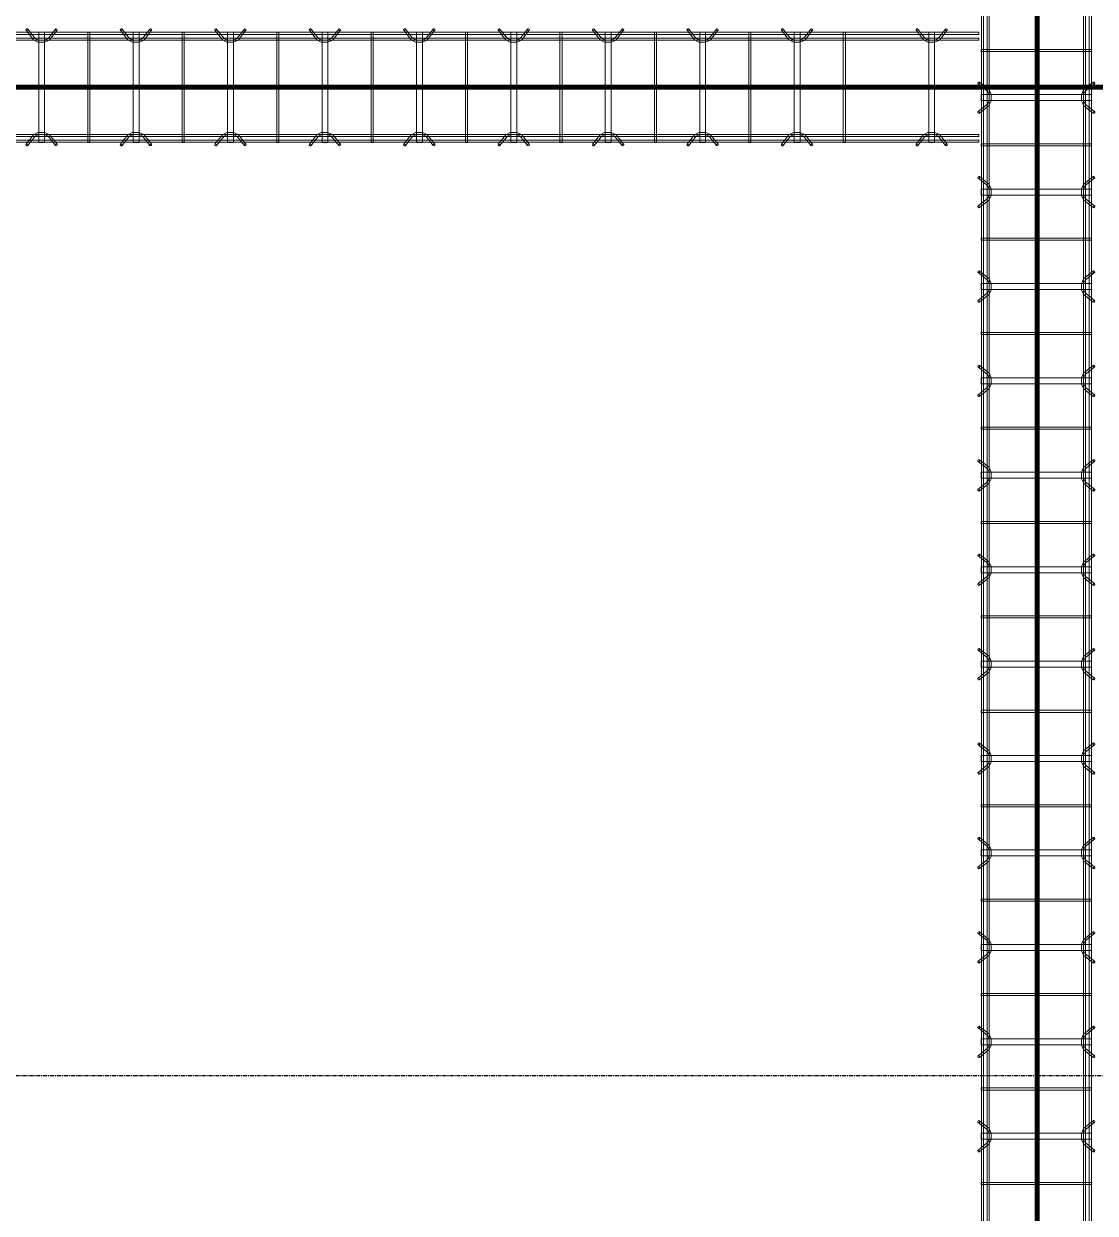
# Model space of a CAD drawing. Header units: inches. Extents: x -19229 to -222, y -6301 to 12387.
# Drawn here: x -2792.6 to -2656.4, y 11265.7 to 11416.9 of the extents above; entities that cross this region are included whole.
import ezdxf

# ---------------------------------------------------------------- set-up
doc = ezdxf.new("R2010")
doc.units = ezdxf.units.IN
doc.header["$MEASUREMENT"] = 0
doc.linetypes.add('Grid Line 1_2_', pattern=[0.875, 0.5, -0.125, 0.125, -0.125])
for name, color, linetype, lineweight in [('A-GENM', 13, 'Continuous', 9), ('S-BEAM', 12, 'Continuous', 9), ('S-GRID', 1, 'Continuous', 9)]:
    doc.layers.add(name, color=color, linetype=linetype, lineweight=lineweight)

# ---------------------------------------------------------------- blocks, each defined once
blk = doc.blocks.new('Dowel bar assembly - Dowel bar assembly-669756-SLAB ON GROUND JOINTS')
at = {"layer": 'S-BEAM'}
for p, q in [((2175, 1.98), (0, 1.98)), ((0, 1.72), (2175, 1.72)), ((1367.87, 1.99), (1367.87, -12.01)), ((1368.13, 1.99), (1367.87, 1.99)), ((1367.87, 1.99), (1368.13, 1.99)), ((1368.13, -12.01), (1368.13, 1.99)), ((1372.02, 2.23), (1372.97, 1.03)), ((1373.18, 1.19), (1372.23, 2.39)), ((1373.62, 1.99), (1373.62, -12.01)), ((1374.38, 1.99), (1373.62, 1.99)), ((1373.62, 1.99), (1374.38, 1.99)), ((1374.38, -12.01), (1374.38, 1.99)), ((1375.76, 2.39), (1374.81, 1.19)), ((1375.01, 1.03), (1375.96, 2.23)), ((1379.87, 1.99), (1379.87, -12.01)), ((1380.13, 1.99), (1379.87, 1.99)), ((1379.87, 1.99), (1380.13, 1.99)), ((1380.13, -12.01), (1380.13, 1.99)), ((1384.02, 2.23), (1384.97, 1.03)), ((1385.18, 1.19), (1384.23, 2.39)), ((1385.62, 1.99), (1385.62, -12.01)), ((1386.38, 1.99), (1385.62, 1.99)), ((1385.62, 1.99), (1386.38, 1.99)), ((1386.38, -12.01), (1386.38, 1.99)), ((1387.76, 2.39), (1386.81, 1.19)), ((1387.01, 1.03), (1387.96, 2.23)), ((1391.87, 1.99), (1391.87, -12.01)), ((1392.13, 1.99), (1391.87, 1.99)), ((1391.87, 1.99), (1392.13, 1.99)), ((1392.13, -12.01), (1392.13, 1.99)), ((1396.02, 2.23), (1396.97, 1.03)), ((1397.18, 1.19), (1396.23, 2.39)), ((1397.62, 1.99), (1397.62, -12.01)), ((1398.38, 1.99), (1397.62, 1.99)), ((1397.62, 1.99), (1398.38, 1.99)), ((1398.38, -12.01), (1398.38, 1.99)), ((1399.76, 2.39), (1398.81, 1.19)), ((1399.01, 1.03), (1399.96, 2.23)), ((1403.87, 1.99), (1403.87, -12.01)), ((1404.13, 1.99), (1403.87, 1.99)), ((1403.87, 1.99), (1404.13, 1.99)), ((1404.13, -12.01), (1404.13, 1.99)), ((1408.02, 2.23), (1408.97, 1.03)), ((1409.18, 1.19), (1408.23, 2.39)), ((1409.62, 1.99), (1409.62, -12.01)), ((1410.38, 1.99), (1409.62, 1.99)), ((1409.62, 1.99), (1410.38, 1.99)), ((1410.38, -12.01), (1410.38, 1.99)), ((1411.76, 2.39), (1410.81, 1.19)), ((1411.01, 1.03), (1411.96, 2.23)), ((1415.87, 1.99), (1415.87, -12.01)), ((1416.13, 1.99), (1415.87, 1.99)), ((1415.87, 1.99), (1416.13, 1.99)), ((1416.13, -12.01), (1416.13, 1.99)), ((1420.02, 2.23), (1420.97, 1.03)), ((1421.18, 1.19), (1420.23, 2.39)), ((1421.62, 1.99), (1421.62, -12.01)), ((1422.38, 1.99), (1421.62, 1.99)), ((1421.62, 1.99), (1422.38, 1.99)), ((1422.38, -12.01), (1422.38, 1.99)), ((1423.76, 2.39), (1422.81, 1.19)), ((1423.01, 1.03), (1423.96, 2.23)), ((1427.87, 1.99), (1427.87, -12.01)), ((1428.13, 1.99), (1427.87, 1.99)), ((1427.87, 1.99), (1428.13, 1.99)), ((1428.13, -12.01), (1428.13, 1.99)), ((1432.02, 2.23), (1432.97, 1.03)), ((1433.18, 1.19), (1432.23, 2.39)), ((1433.62, 1.99), (1433.62, -12.01)), ((1434.38, 1.99), (1433.62, 1.99)), ((1433.62, 1.99), (1434.38, 1.99)), ((1434.38, -12.01), (1434.38, 1.99)), ((1435.76, 2.39), (1434.81, 1.19)), ((1435.01, 1.03), (1435.96, 2.23)), ((1439.87, 1.99), (1439.87, -12.01)), ((1440.13, 1.99), (1439.87, 1.99)), ((1439.87, 1.99), (1440.13, 1.99)), ((1440.13, -12.01), (1440.13, 1.99)), ((1444.02, 2.23), (1444.97, 1.03)), ((1445.18, 1.19), (1444.23, 2.39)), ((1445.62, 1.99), (1445.62, -12.01)), ((1446.38, 1.99), (1445.62, 1.99)), ((1445.62, 1.99), (1446.38, 1.99)), ((1446.38, -12.01), (1446.38, 1.99)), ((1447.76, 2.39), (1446.81, 1.19)), ((1447.01, 1.03), (1447.96, 2.23)), ((1451.87, 1.99), (1451.87, -12.01)), ((1452.13, 1.99), (1451.87, 1.99)), ((1451.87, 1.99), (1452.13, 1.99)), ((1452.13, -12.01), (1452.13, 1.99)), ((1456.02, 2.23), (1456.97, 1.03)), ((1457.18, 1.19), (1456.23, 2.39)), ((1457.62, 1.99), (1457.62, -12.01)), ((1458.38, 1.99), (1457.62, 1.99)), ((1457.62, 1.99), (1458.38, 1.99)), ((1458.38, -12.01), (1458.38, 1.99)), ((1459.76, 2.39), (1458.81, 1.19)), ((1459.01, 1.03), (1459.96, 2.23)), ((1463.87, 1.99), (1463.87, -12.01)), ((1464.13, 1.99), (1463.87, 1.99)), ((1463.87, 1.99), (1464.13, 1.99)), ((1464.13, -12.01), (1464.13, 1.99)), ((1468.02, 2.23), (1468.97, 1.03)), ((1469.18, 1.19), (1468.23, 2.39)), ((1469.62, 1.99), (1469.62, -12.01)), ((1470.38, 1.99), (1469.62, 1.99)), ((1469.62, 1.99), (1470.38, 1.99)), ((1470.38, -12.01), (1470.38, 1.99)), ((1471.76, 2.39), (1470.81, 1.19)), ((1471.01, 1.03), (1471.96, 2.23)), ((1475.87, 1.99), (1475.87, -12.01)), ((1476.13, 1.99), (1475.87, 1.99)), ((1475.87, 1.99), (1476.13, 1.99)), ((1476.13, -12.01), (1476.13, 1.99)), ((1480.02, 2.23), (1480.97, 1.03)), ((1481.18, 1.19), (1480.23, 2.39)), ((1481.62, 1.99), (1481.62, -12.01)), ((1482.38, 1.99), (1481.62, 1.99)), ((1481.62, 1.99), (1482.38, 1.99)), ((1482.38, -12.01), (1482.38, 1.99)), ((1483.76, 2.39), (1482.81, 1.19)), ((1483.01, 1.03), (1483.96, 2.23)), ((1487.87, 1.99), (1487.87, -12.01)), ((1488.13, 1.99), (1487.87, 1.99)), ((1487.87, 1.99), (1488.13, 1.99)), ((1488.13, -12.01), (1488.13, 1.99)), ((1492.02, 2.23), (1492.97, 1.03)), ((1493.18, 1.19), (1492.23, 2.39)), ((1493.62, 1.99), (1493.62, -12.01)), ((1494.38, 1.99), (1493.62, 1.99)), ((1493.62, 1.99), (1494.38, 1.99)), ((1494.38, -12.01), (1494.38, 1.99)), ((1495.76, 2.39), (1494.81, 1.19)), ((1495.01, 1.03), (1495.96, 2.23)), ((1499.87, 1.99), (1499.87, -12.01)), ((1500.13, 1.99), (1499.87, 1.99)), ((1499.87, 1.99), (1500.13, 1.99)), ((1500.13, -12.01), (1500.13, 1.99)), ((1504.02, 2.23), (1504.97, 1.03)), ((1505.18, 1.19), (1504.23, 2.39)), ((1505.62, 1.99), (1505.62, -12.01)), ((1506.38, 1.99), (1505.62, 1.99)), ((1505.62, 1.99), (1506.38, 1.99)), ((1506.38, -12.01), (1506.38, 1.99)), ((1507.76, 2.39), (1506.81, 1.19)), ((1507.01, 1.03), (1507.96, 2.23)), ((1511.87, 1.99), (1511.87, -12.01)), ((1512.13, 1.99), (1511.87, 1.99)), ((1511.87, 1.99), (1512.13, 1.99)), ((1512.13, -12.01), (1512.13, 1.99)), ((2175, 1.25), (0, 1.25)), ((0, 0.99), (2175, 0.99)), ((2175, -11.01), (0, -11.01)), ((0, -11.27), (2175, -11.27)), ((2175, -11.74), (0, -11.74)), ((0, -12), (2175, -12)), ((1368.13, -12.01), (1367.87, -12.01)), ((1367.87, -12.01), (1368.13, -12.01)), ((1372.97, -11.05), (1372.02, -12.25)), ((1372.23, -12.41), (1373.18, -11.21)), ((1374.38, -12.01), (1373.62, -12.01)), ((1373.62, -12.01), (1374.38, -12.01)), ((1374.81, -11.21), (1375.76, -12.41)), ((1375.96, -12.25), (1375.01, -11.05)), ((1380.13, -12.01), (1379.87, -12.01)), ((1379.87, -12.01), (1380.13, -12.01)), ((1384.97, -11.05), (1384.02, -12.25)), ((1384.23, -12.41), (1385.18, -11.21)), ((1386.38, -12.01), (1385.62, -12.01)), ((1385.62, -12.01), (1386.38, -12.01)), ((1386.81, -11.21), (1387.76, -12.41)), ((1387.96, -12.25), (1387.01, -11.05)), ((1392.13, -12.01), (1391.87, -12.01)), ((1391.87, -12.01), (1392.13, -12.01)), ((1396.97, -11.05), (1396.02, -12.25)), ((1396.23, -12.41), (1397.18, -11.21)), ((1398.38, -12.01), (1397.62, -12.01)), ((1397.62, -12.01), (1398.38, -12.01)), ((1398.81, -11.21), (1399.76, -12.41)), ((1399.96, -12.25), (1399.01, -11.05)), ((1404.13, -12.01), (1403.87, -12.01)), ((1403.87, -12.01), (1404.13, -12.01)), ((1408.97, -11.05), (1408.02, -12.25)), ((1408.23, -12.41), (1409.18, -11.21)), ((1410.38, -12.01), (1409.62, -12.01)), ((1409.62, -12.01), (1410.38, -12.01)), ((1410.81, -11.21), (1411.76, -12.41)), ((1411.96, -12.25), (1411.01, -11.05)), ((1416.13, -12.01), (1415.87, -12.01)), ((1415.87, -12.01), (1416.13, -12.01)), ((1420.97, -11.05), (1420.02, -12.25)), ((1420.23, -12.41), (1421.18, -11.21)), ((1422.38, -12.01), (1421.62, -12.01)), ((1421.62, -12.01), (1422.38, -12.01)), ((1422.81, -11.21), (1423.76, -12.41)), ((1423.96, -12.25), (1423.01, -11.05)), ((1428.13, -12.01), (1427.87, -12.01)), ((1427.87, -12.01), (1428.13, -12.01)), ((1432.97, -11.05), (1432.02, -12.25)), ((1432.23, -12.41), (1433.18, -11.21)), ((1434.38, -12.01), (1433.62, -12.01)), ((1433.62, -12.01), (1434.38, -12.01)), ((1434.81, -11.21), (1435.76, -12.41)), ((1435.96, -12.25), (1435.01, -11.05)), ((1440.13, -12.01), (1439.87, -12.01)), ((1439.87, -12.01), (1440.13, -12.01)), ((1444.97, -11.05), (1444.02, -12.25)), ((1444.23, -12.41), (1445.18, -11.21)), ((1446.38, -12.01), (1445.62, -12.01)), ((1445.62, -12.01), (1446.38, -12.01)), ((1446.81, -11.21), (1447.76, -12.41)), ((1447.96, -12.25), (1447.01, -11.05)), ((1452.13, -12.01), (1451.87, -12.01)), ((1451.87, -12.01), (1452.13, -12.01)), ((1456.97, -11.05), (1456.02, -12.25)), ((1456.23, -12.41), (1457.18, -11.21)), ((1458.38, -12.01), (1457.62, -12.01)), ((1457.62, -12.01), (1458.38, -12.01)), ((1458.81, -11.21), (1459.76, -12.41)), ((1459.96, -12.25), (1459.01, -11.05)), ((1464.13, -12.01), (1463.87, -12.01)), ((1463.87, -12.01), (1464.13, -12.01)), ((1468.97, -11.05), (1468.02, -12.25)), ((1468.23, -12.41), (1469.18, -11.21)), ((1470.38, -12.01), (1469.62, -12.01)), ((1469.62, -12.01), (1470.38, -12.01)), ((1470.81, -11.21), (1471.76, -12.41)), ((1471.96, -12.25), (1471.01, -11.05)), ((1476.13, -12.01), (1475.87, -12.01)), ((1475.87, -12.01), (1476.13, -12.01)), ((1480.97, -11.05), (1480.02, -12.25)), ((1480.23, -12.41), (1481.18, -11.21)), ((1482.38, -12.01), (1481.62, -12.01)), ((1481.62, -12.01), (1482.38, -12.01)), ((1482.81, -11.21), (1483.76, -12.41)), ((1483.96, -12.25), (1483.01, -11.05)), ((1488.13, -12.01), (1487.87, -12.01)), ((1487.87, -12.01), (1488.13, -12.01)), ((1492.97, -11.05), (1492.02, -12.25)), ((1492.23, -12.41), (1493.18, -11.21)), ((1494.38, -12.01), (1493.62, -12.01)), ((1493.62, -12.01), (1494.38, -12.01)), ((1494.81, -11.21), (1495.76, -12.41)), ((1495.96, -12.25), (1495.01, -11.05)), ((1500.13, -12.01), (1499.87, -12.01)), ((1499.87, -12.01), (1500.13, -12.01)), ((1504.97, -11.05), (1504.02, -12.25)), ((1504.23, -12.41), (1505.18, -11.21)), ((1506.38, -12.01), (1505.62, -12.01)), ((1505.62, -12.01), (1506.38, -12.01)), ((1506.81, -11.21), (1507.76, -12.41)), ((1507.96, -12.25), (1507.01, -11.05)), ((1512.13, -12.01), (1511.87, -12.01)), ((1511.87, -12.01), (1512.13, -12.01))]:
    blk.add_line(p, q, dxfattribs=at)
at = {"layer": 'S-BEAM', "flags": 128}
for points in [[(1372.97, 1.03), (1373.53, 0.73), (1374.39, 0.72), (1374.97, 0.99), (1375.01, 1.03)], [(1373.18, 1.19), (1373.62, 0.97), (1374.38, 0.98), (1374.81, 1.19)], [(1384.97, 1.03), (1385.53, 0.73), (1386.39, 0.72), (1386.97, 0.99), (1387.01, 1.03)], [(1385.18, 1.19), (1385.62, 0.97), (1386.38, 0.98), (1386.81, 1.19)], [(1396.97, 1.03), (1397.53, 0.73), (1398.39, 0.72), (1398.97, 0.99), (1399.01, 1.03)], [(1397.18, 1.19), (1397.62, 0.97), (1398.38, 0.98), (1398.81, 1.19)], [(1408.97, 1.03), (1409.53, 0.73), (1410.39, 0.72), (1410.97, 0.99), (1411.01, 1.03)], [(1409.18, 1.19), (1409.62, 0.97), (1410.38, 0.98), (1410.81, 1.19)], [(1420.97, 1.03), (1421.53, 0.73), (1422.39, 0.72), (1422.97, 0.99), (1423.01, 1.03)], [(1421.18, 1.19), (1421.62, 0.97), (1422.38, 0.98), (1422.81, 1.19)], [(1432.97, 1.03), (1433.53, 0.73), (1434.39, 0.72), (1434.97, 0.99), (1435.01, 1.03)], [(1433.18, 1.19), (1433.62, 0.97), (1434.38, 0.98), (1434.81, 1.19)], [(1444.97, 1.03), (1445.53, 0.73), (1446.39, 0.72), (1446.97, 0.99), (1447.01, 1.03)], [(1445.18, 1.19), (1445.62, 0.97), (1446.38, 0.98), (1446.81, 1.19)], [(1456.97, 1.03), (1457.53, 0.73), (1458.39, 0.72), (1458.97, 0.99), (1459.01, 1.03)], [(1457.18, 1.19), (1457.62, 0.97), (1458.38, 0.98), (1458.81, 1.19)], [(1468.97, 1.03), (1469.53, 0.73), (1470.39, 0.72), (1470.97, 0.99), (1471.01, 1.03)], [(1469.18, 1.19), (1469.62, 0.97), (1470.38, 0.98), (1470.81, 1.19)], [(1480.97, 1.03), (1481.53, 0.73), (1482.39, 0.72), (1482.97, 0.99), (1483.01, 1.03)], [(1481.18, 1.19), (1481.62, 0.97), (1482.38, 0.98), (1482.81, 1.19)], [(1492.97, 1.03), (1493.53, 0.73), (1494.39, 0.72), (1494.97, 0.99), (1495.01, 1.03)], [(1493.18, 1.19), (1493.62, 0.97), (1494.38, 0.98), (1494.81, 1.19)], [(1504.97, 1.03), (1505.53, 0.73), (1506.39, 0.72), (1506.97, 0.99), (1507.01, 1.03)], [(1505.18, 1.19), (1505.62, 0.97), (1506.38, 0.98), (1506.81, 1.19)], [(1372.97, -11.05), (1373.53, -10.75), (1374.39, -10.74), (1374.97, -11.01), (1375.01, -11.05)], [(1373.18, -11.21), (1373.62, -10.99), (1374.38, -11), (1374.81, -11.21)], [(1384.97, -11.05), (1385.53, -10.75), (1386.39, -10.74), (1386.97, -11.01), (1387.01, -11.05)], [(1385.18, -11.21), (1385.62, -10.99), (1386.38, -11), (1386.81, -11.21)], [(1396.97, -11.05), (1397.53, -10.75), (1398.39, -10.74), (1398.97, -11.01), (1399.01, -11.05)], [(1397.18, -11.21), (1397.62, -10.99), (1398.38, -11), (1398.81, -11.21)], [(1408.97, -11.05), (1409.53, -10.75), (1410.39, -10.74), (1410.97, -11.01), (1411.01, -11.05)], [(1409.18, -11.21), (1409.62, -10.99), (1410.38, -11), (1410.81, -11.21)], [(1420.97, -11.05), (1421.53, -10.75), (1422.39, -10.74), (1422.97, -11.01), (1423.01, -11.05)], [(1421.18, -11.21), (1421.62, -10.99), (1422.38, -11), (1422.81, -11.21)], [(1432.97, -11.05), (1433.53, -10.75), (1434.39, -10.74), (1434.97, -11.01), (1435.01, -11.05)], [(1433.18, -11.21), (1433.62, -10.99), (1434.38, -11), (1434.81, -11.21)], [(1444.97, -11.05), (1445.53, -10.75), (1446.39, -10.74), (1446.97, -11.01), (1447.01, -11.05)], [(1445.18, -11.21), (1445.62, -10.99), (1446.38, -11), (1446.81, -11.21)], [(1456.97, -11.05), (1457.53, -10.75), (1458.39, -10.74), (1458.97, -11.01), (1459.01, -11.05)], [(1457.18, -11.21), (1457.62, -10.99), (1458.38, -11), (1458.81, -11.21)], [(1468.97, -11.05), (1469.53, -10.75), (1470.39, -10.74), (1470.97, -11.01), (1471.01, -11.05)], [(1469.18, -11.21), (1469.62, -10.99), (1470.38, -11), (1470.81, -11.21)], [(1480.97, -11.05), (1481.53, -10.75), (1482.39, -10.74), (1482.97, -11.01), (1483.01, -11.05)], [(1481.18, -11.21), (1481.62, -10.99), (1482.38, -11), (1482.81, -11.21)], [(1492.97, -11.05), (1493.53, -10.75), (1494.39, -10.74), (1494.97, -11.01), (1495.01, -11.05)], [(1493.18, -11.21), (1493.62, -10.99), (1494.38, -11), (1494.81, -11.21)], [(1504.97, -11.05), (1505.53, -10.75), (1506.39, -10.74), (1506.97, -11.01), (1507.01, -11.05)], [(1505.18, -11.21), (1505.62, -10.99), (1506.38, -11), (1506.81, -11.21)]]:
    blk.add_lwpolyline(points, dxfattribs=at)
at = {"layer": 'S-BEAM'}
for centre, major_axis, start_param, end_param in [((1372.12, 2.31), (0.101, 0.08), 5.709265, 8.850858), ((1372.12, 2.31), (0.101, 0.08), 2.567673, 5.709265), ((1375.86, 2.31), (-0.101, 0.08), 3.715513, 6.857105), ((1375.86, 2.31), (-0.101, 0.08), 0.57392, 3.715513), ((1384.12, 2.31), (0.101, 0.08), 5.709265, 8.850858), ((1384.12, 2.31), (0.101, 0.08), 2.567673, 5.709265), ((1387.86, 2.31), (-0.101, 0.08), 3.715513, 6.857105), ((1387.86, 2.31), (-0.101, 0.08), 0.57392, 3.715513), ((1396.12, 2.31), (0.101, 0.08), 5.709265, 8.850858), ((1396.12, 2.31), (0.101, 0.08), 2.567673, 5.709265), ((1399.86, 2.31), (-0.101, 0.08), 3.715513, 6.857105), ((1399.86, 2.31), (-0.101, 0.08), 0.57392, 3.715513), ((1408.12, 2.31), (0.101, 0.08), 5.709265, 8.850858), ((1408.12, 2.31), (0.101, 0.08), 2.567673, 5.709265), ((1411.86, 2.31), (-0.101, 0.08), 3.715513, 6.857105), ((1411.86, 2.31), (-0.101, 0.08), 0.57392, 3.715513), ((1420.12, 2.31), (0.101, 0.08), 5.709265, 8.850858), ((1420.12, 2.31), (0.101, 0.08), 2.567673, 5.709265), ((1423.86, 2.31), (-0.101, 0.08), 3.715513, 6.857105), ((1423.86, 2.31), (-0.101, 0.08), 0.57392, 3.715513), ((1432.12, 2.31), (0.101, 0.08), 5.709265, 8.850858), ((1432.12, 2.31), (0.101, 0.08), 2.567673, 5.709265), ((1435.86, 2.31), (-0.101, 0.08), 3.715513, 6.857105), ((1435.86, 2.31), (-0.101, 0.08), 0.57392, 3.715513), ((1444.12, 2.31), (0.101, 0.08), 5.709265, 8.850858), ((1444.12, 2.31), (0.101, 0.08), 2.567673, 5.709265), ((1447.86, 2.31), (-0.101, 0.08), 3.715513, 6.857105), ((1447.86, 2.31), (-0.101, 0.08), 0.57392, 3.715513), ((1456.12, 2.31), (0.101, 0.08), 5.709265, 8.850858), ((1456.12, 2.31), (0.101, 0.08), 2.567673, 5.709265), ((1459.86, 2.31), (-0.101, 0.08), 3.715513, 6.857105), ((1459.86, 2.31), (-0.101, 0.08), 0.57392, 3.715513), ((1468.12, 2.31), (0.101, 0.08), 5.709265, 8.850858), ((1468.12, 2.31), (0.101, 0.08), 2.567673, 5.709265), ((1471.86, 2.31), (-0.101, 0.08), 3.715513, 6.857105), ((1471.86, 2.31), (-0.101, 0.08), 0.57392, 3.715513), ((1480.12, 2.31), (0.101, 0.08), 5.709265, 8.850858), ((1480.12, 2.31), (0.101, 0.08), 2.567673, 5.709265), ((1483.86, 2.31), (-0.101, 0.08), 3.715513, 6.857105), ((1483.86, 2.31), (-0.101, 0.08), 0.57392, 3.715513), ((1492.12, 2.31), (0.101, 0.08), 5.709265, 8.850858), ((1492.12, 2.31), (0.101, 0.08), 2.567673, 5.709265), ((1495.86, 2.31), (-0.101, 0.08), 3.715513, 6.857105), ((1495.86, 2.31), (-0.101, 0.08), 0.57392, 3.715513), ((1504.12, 2.31), (0.101, 0.08), 5.709265, 8.850858), ((1504.12, 2.31), (0.101, 0.08), 2.567673, 5.709265), ((1507.86, 2.31), (-0.101, 0.08), 3.715513, 6.857105), ((1507.86, 2.31), (-0.101, 0.08), 0.57392, 3.715513), ((1372.12, -12.33), (-0.101, 0.08), 3.715513, 6.857105), ((1372.12, -12.33), (-0.101, 0.08), 0.57392, 3.715513), ((1375.86, -12.33), (0.101, 0.08), 5.709265, 8.850858), ((1375.86, -12.33), (0.101, 0.08), 2.567673, 5.709265), ((1384.12, -12.33), (-0.101, 0.08), 3.715513, 6.857105), ((1384.12, -12.33), (-0.101, 0.08), 0.57392, 3.715513), ((1387.86, -12.33), (0.101, 0.08), 5.709265, 8.850858), ((1387.86, -12.33), (0.101, 0.08), 2.567673, 5.709265), ((1396.12, -12.33), (-0.101, 0.08), 3.715513, 6.857105), ((1396.12, -12.33), (-0.101, 0.08), 0.57392, 3.715513), ((1399.86, -12.33), (0.101, 0.08), 5.709265, 8.850858), ((1399.86, -12.33), (0.101, 0.08), 2.567673, 5.709265), ((1408.12, -12.33), (-0.101, 0.08), 3.715513, 6.857105), ((1408.12, -12.33), (-0.101, 0.08), 0.57392, 3.715513), ((1411.86, -12.33), (0.101, 0.08), 5.709265, 8.850858), ((1411.86, -12.33), (0.101, 0.08), 2.567673, 5.709265), ((1420.12, -12.33), (-0.101, 0.08), 3.715513, 6.857105), ((1420.12, -12.33), (-0.101, 0.08), 0.57392, 3.715513), ((1423.86, -12.33), (0.101, 0.08), 5.709265, 8.850858), ((1423.86, -12.33), (0.101, 0.08), 2.567673, 5.709265), ((1432.12, -12.33), (-0.101, 0.08), 3.715513, 6.857105), ((1432.12, -12.33), (-0.101, 0.08), 0.57392, 3.715513), ((1435.86, -12.33), (0.101, 0.08), 5.709265, 8.850858), ((1435.86, -12.33), (0.101, 0.08), 2.567673, 5.709265), ((1444.12, -12.33), (-0.101, 0.08), 3.715513, 6.857105), ((1444.12, -12.33), (-0.101, 0.08), 0.57392, 3.715513), ((1447.86, -12.33), (0.101, 0.08), 5.709265, 8.850858), ((1447.86, -12.33), (0.101, 0.08), 2.567673, 5.709265), ((1456.12, -12.33), (-0.101, 0.08), 3.715513, 6.857105), ((1456.12, -12.33), (-0.101, 0.08), 0.57392, 3.715513), ((1459.86, -12.33), (0.101, 0.08), 5.709265, 8.850858), ((1459.86, -12.33), (0.101, 0.08), 2.567673, 5.709265), ((1468.12, -12.33), (-0.101, 0.08), 3.715513, 6.857105), ((1468.12, -12.33), (-0.101, 0.08), 0.57392, 3.715513), ((1471.86, -12.33), (0.101, 0.08), 5.709265, 8.850858), ((1471.86, -12.33), (0.101, 0.08), 2.567673, 5.709265), ((1480.12, -12.33), (-0.101, 0.08), 3.715513, 6.857105), ((1480.12, -12.33), (-0.101, 0.08), 0.57392, 3.715513), ((1483.86, -12.33), (0.101, 0.08), 5.709265, 8.850858), ((1483.86, -12.33), (0.101, 0.08), 2.567673, 5.709265), ((1492.12, -12.33), (-0.101, 0.08), 3.715513, 6.857105), ((1492.12, -12.33), (-0.101, 0.08), 0.57392, 3.715513), ((1495.86, -12.33), (0.101, 0.08), 5.709265, 8.850858), ((1495.86, -12.33), (0.101, 0.08), 2.567673, 5.709265), ((1504.12, -12.33), (-0.101, 0.08), 3.715513, 6.857105), ((1504.12, -12.33), (-0.101, 0.08), 0.57392, 3.715513), ((1507.86, -12.33), (0.101, 0.08), 5.709265, 8.850858), ((1507.86, -12.33), (0.101, 0.08), 2.567673, 5.709265)]:
    blk.add_ellipse(centre, major_axis=major_axis, ratio=0.816528, start_param=start_param, end_param=end_param, dxfattribs=at)
blk = doc.blocks.new('Dowel bar assembly - Dowel bar assembly-673887-SLAB ON GROUND JOINTS')
at = {"layer": 'S-BEAM'}
for p, q in [((149.1, 1.98), (0, 1.98)), ((0, 1.98), (0, 1.72)), ((0, 1.72), (0, 1.98)), ((0, 1.72), (149.1, 1.72)), ((4.02, 2.23), (4.97, 1.03)), ((5.18, 1.19), (4.23, 2.39)), ((5.63, 1.99), (5.63, -12.01)), ((6.38, 1.99), (5.63, 1.99)), ((5.63, 1.99), (6.38, 1.99)), ((6.38, -12.01), (6.38, 1.99)), ((7.76, 2.39), (6.81, 1.19)), ((7.01, 1.03), (7.96, 2.23)), ((11.87, 1.99), (11.87, -12.01)), ((12.13, 1.99), (11.87, 1.99)), ((11.87, 1.99), (12.13, 1.99)), ((12.13, -12.01), (12.13, 1.99)), ((16.02, 2.23), (16.97, 1.03)), ((17.18, 1.19), (16.23, 2.39)), ((17.63, 1.99), (17.63, -12.01)), ((18.38, 1.99), (17.63, 1.99)), ((17.63, 1.99), (18.38, 1.99)), ((18.38, -12.01), (18.38, 1.99)), ((19.76, 2.39), (18.81, 1.19)), ((19.01, 1.03), (19.96, 2.23)), ((23.87, 1.99), (23.87, -12.01)), ((24.13, 1.99), (23.87, 1.99)), ((23.87, 1.99), (24.13, 1.99)), ((24.13, -12.01), (24.13, 1.99)), ((28.02, 2.23), (28.97, 1.03)), ((29.18, 1.19), (28.23, 2.39)), ((29.63, 1.99), (29.63, -12.01)), ((30.38, 1.99), (29.63, 1.99)), ((29.63, 1.99), (30.38, 1.99)), ((30.38, -12.01), (30.38, 1.99)), ((31.76, 2.39), (30.81, 1.19)), ((31.01, 1.03), (31.96, 2.23)), ((35.87, 1.99), (35.87, -12.01)), ((36.13, 1.99), (35.87, 1.99)), ((35.87, 1.99), (36.13, 1.99)), ((36.13, -12.01), (36.13, 1.99)), ((40.02, 2.23), (40.97, 1.03)), ((41.18, 1.19), (40.23, 2.39)), ((41.63, 1.99), (41.63, -12.01)), ((42.38, 1.99), (41.63, 1.99)), ((41.63, 1.99), (42.38, 1.99)), ((42.38, -12.01), (42.38, 1.99)), ((43.76, 2.39), (42.81, 1.19)), ((43.01, 1.03), (43.96, 2.23)), ((47.87, 1.99), (47.87, -12.01)), ((48.13, 1.99), (47.87, 1.99)), ((47.87, 1.99), (48.13, 1.99)), ((48.13, -12.01), (48.13, 1.99)), ((52.02, 2.23), (52.97, 1.03)), ((53.18, 1.19), (52.23, 2.39)), ((53.63, 1.99), (53.63, -12.01)), ((54.38, 1.99), (53.63, 1.99)), ((53.63, 1.99), (54.38, 1.99)), ((54.38, -12.01), (54.38, 1.99)), ((55.76, 2.39), (54.81, 1.19)), ((55.01, 1.03), (55.96, 2.23)), ((59.87, 1.99), (59.87, -12.01)), ((60.13, 1.99), (59.87, 1.99)), ((59.87, 1.99), (60.13, 1.99)), ((60.13, -12.01), (60.13, 1.99)), ((64.02, 2.23), (64.97, 1.03)), ((65.18, 1.19), (64.23, 2.39)), ((65.63, 1.99), (65.63, -12.01)), ((66.38, 1.99), (65.63, 1.99)), ((65.63, 1.99), (66.38, 1.99)), ((66.38, -12.01), (66.38, 1.99)), ((67.76, 2.39), (66.81, 1.19)), ((67.01, 1.03), (67.96, 2.23)), ((71.87, 1.99), (71.87, -12.01)), ((72.13, 1.99), (71.87, 1.99)), ((71.87, 1.99), (72.13, 1.99)), ((72.13, -12.01), (72.13, 1.99)), ((76.02, 2.23), (76.97, 1.03)), ((77.18, 1.19), (76.23, 2.39)), ((77.63, 1.99), (77.63, -12.01)), ((78.38, 1.99), (77.63, 1.99)), ((77.63, 1.99), (78.38, 1.99)), ((78.38, -12.01), (78.38, 1.99)), ((79.76, 2.39), (78.81, 1.19)), ((79.01, 1.03), (79.96, 2.23)), ((83.87, 1.99), (83.87, -12.01)), ((84.13, 1.99), (83.87, 1.99)), ((83.87, 1.99), (84.13, 1.99)), ((84.13, -12.01), (84.13, 1.99)), ((88.02, 2.23), (88.97, 1.03)), ((89.18, 1.19), (88.23, 2.39)), ((89.63, 1.99), (89.63, -12.01)), ((90.38, 1.99), (89.63, 1.99)), ((89.63, 1.99), (90.38, 1.99)), ((90.38, -12.01), (90.38, 1.99)), ((91.76, 2.39), (90.81, 1.19)), ((91.01, 1.03), (91.96, 2.23)), ((95.87, 1.99), (95.87, -12.01)), ((96.13, 1.99), (95.87, 1.99)), ((95.87, 1.99), (96.13, 1.99)), ((96.13, -12.01), (96.13, 1.99)), ((100.02, 2.23), (100.97, 1.03)), ((101.18, 1.19), (100.23, 2.39)), ((101.63, 1.99), (101.63, -12.01)), ((102.38, 1.99), (101.63, 1.99)), ((101.63, 1.99), (102.38, 1.99)), ((102.38, -12.01), (102.38, 1.99)), ((103.76, 2.39), (102.81, 1.19)), ((103.01, 1.03), (103.96, 2.23)), ((107.87, 1.99), (107.87, -12.01)), ((108.13, 1.99), (107.87, 1.99)), ((107.87, 1.99), (108.13, 1.99)), ((108.13, -12.01), (108.13, 1.99)), ((112.02, 2.23), (112.97, 1.03)), ((113.18, 1.19), (112.23, 2.39)), ((113.63, 1.99), (113.63, -12.01)), ((114.38, 1.99), (113.63, 1.99)), ((113.63, 1.99), (114.38, 1.99)), ((114.38, -12.01), (114.38, 1.99)), ((115.76, 2.39), (114.81, 1.19)), ((115.01, 1.03), (115.96, 2.23)), ((119.87, 1.99), (119.87, -12.01)), ((120.13, 1.99), (119.87, 1.99)), ((119.87, 1.99), (120.13, 1.99)), ((120.13, -12.01), (120.13, 1.99)), ((124.02, 2.23), (124.97, 1.03)), ((125.18, 1.19), (124.23, 2.39)), ((125.63, 1.99), (125.63, -12.01)), ((126.38, 1.99), (125.63, 1.99)), ((125.63, 1.99), (126.38, 1.99)), ((126.38, -12.01), (126.38, 1.99)), ((127.76, 2.39), (126.81, 1.19)), ((127.01, 1.03), (127.96, 2.23)), ((131.87, 1.99), (131.87, -12.01)), ((132.13, 1.99), (131.87, 1.99)), ((131.87, 1.99), (132.13, 1.99)), ((132.13, -12.01), (132.13, 1.99)), ((141.13, 2.23), (142.08, 1.03)), ((142.28, 1.19), (141.33, 2.39)), ((142.73, 1.99), (142.73, -12.01)), ((143.48, 1.99), (142.73, 1.99)), ((142.73, 1.99), (143.48, 1.99)), ((143.48, -12.01), (143.48, 1.99)), ((144.86, 2.39), (143.91, 1.19)), ((144.12, 1.03), (145.07, 2.23)), ((149.1, 1.98), (149.1, 1.72)), ((149.1, 1.72), (149.1, 1.98)), ((149.1, 1.25), (0, 1.25)), ((0, 0.99), (0, 1.25)), ((0, 1.25), (0, 0.99)), ((0, 0.99), (149.1, 0.99)), ((149.1, 0.99), (149.1, 1.25)), ((149.1, 1.25), (149.1, 0.99)), ((149.1, -11.01), (0, -11.01)), ((0, -11.27), (0, -11.01)), ((0, -11.01), (0, -11.27)), ((0, -11.27), (149.1, -11.27)), ((149.1, -11.74), (0, -11.74)), ((0, -12), (0, -11.74)), ((0, -11.74), (0, -12)), ((0, -12), (149.1, -12)), ((4.97, -11.05), (4.02, -12.25)), ((4.23, -12.41), (5.18, -11.21)), ((6.38, -12.01), (5.63, -12.01)), ((5.63, -12.01), (6.38, -12.01)), ((6.81, -11.21), (7.76, -12.41)), ((7.96, -12.25), (7.01, -11.05)), ((12.13, -12.01), (11.87, -12.01)), ((11.87, -12.01), (12.13, -12.01)), ((16.97, -11.05), (16.02, -12.25)), ((16.23, -12.41), (17.18, -11.21)), ((18.38, -12.01), (17.63, -12.01)), ((17.63, -12.01), (18.38, -12.01)), ((18.81, -11.21), (19.76, -12.41)), ((19.96, -12.25), (19.01, -11.05)), ((24.13, -12.01), (23.87, -12.01)), ((23.87, -12.01), (24.13, -12.01)), ((28.97, -11.05), (28.02, -12.25)), ((28.23, -12.41), (29.18, -11.21)), ((30.38, -12.01), (29.63, -12.01)), ((29.63, -12.01), (30.38, -12.01)), ((30.81, -11.21), (31.76, -12.41)), ((31.96, -12.25), (31.01, -11.05)), ((36.13, -12.01), (35.87, -12.01)), ((35.87, -12.01), (36.13, -12.01)), ((40.97, -11.05), (40.02, -12.25)), ((40.23, -12.41), (41.18, -11.21)), ((42.38, -12.01), (41.63, -12.01)), ((41.63, -12.01), (42.38, -12.01)), ((42.81, -11.21), (43.76, -12.41)), ((43.96, -12.25), (43.01, -11.05)), ((48.13, -12.01), (47.87, -12.01)), ((47.87, -12.01), (48.13, -12.01)), ((52.97, -11.05), (52.02, -12.25)), ((52.23, -12.41), (53.18, -11.21)), ((54.38, -12.01), (53.63, -12.01)), ((53.63, -12.01), (54.38, -12.01)), ((54.81, -11.21), (55.76, -12.41)), ((55.96, -12.25), (55.01, -11.05)), ((60.13, -12.01), (59.87, -12.01)), ((59.87, -12.01), (60.13, -12.01)), ((64.97, -11.05), (64.02, -12.25)), ((64.23, -12.41), (65.18, -11.21)), ((66.38, -12.01), (65.63, -12.01)), ((65.63, -12.01), (66.38, -12.01)), ((66.81, -11.21), (67.76, -12.41)), ((67.96, -12.25), (67.01, -11.05)), ((72.13, -12.01), (71.87, -12.01)), ((71.87, -12.01), (72.13, -12.01)), ((76.97, -11.05), (76.02, -12.25)), ((76.23, -12.41), (77.18, -11.21)), ((78.38, -12.01), (77.63, -12.01)), ((77.63, -12.01), (78.38, -12.01)), ((78.81, -11.21), (79.76, -12.41)), ((79.96, -12.25), (79.01, -11.05)), ((84.13, -12.01), (83.87, -12.01)), ((83.87, -12.01), (84.13, -12.01)), ((88.97, -11.05), (88.02, -12.25)), ((88.23, -12.41), (89.18, -11.21)), ((90.38, -12.01), (89.63, -12.01)), ((89.63, -12.01), (90.38, -12.01)), ((90.81, -11.21), (91.76, -12.41)), ((91.96, -12.25), (91.01, -11.05)), ((96.13, -12.01), (95.87, -12.01)), ((95.87, -12.01), (96.13, -12.01)), ((100.97, -11.05), (100.02, -12.25)), ((100.23, -12.41), (101.18, -11.21)), ((102.38, -12.01), (101.63, -12.01)), ((101.63, -12.01), (102.38, -12.01)), ((102.81, -11.21), (103.76, -12.41)), ((103.96, -12.25), (103.01, -11.05)), ((108.13, -12.01), (107.87, -12.01)), ((107.87, -12.01), (108.13, -12.01)), ((112.97, -11.05), (112.02, -12.25)), ((112.23, -12.41), (113.18, -11.21)), ((114.38, -12.01), (113.63, -12.01)), ((113.63, -12.01), (114.38, -12.01)), ((114.81, -11.21), (115.76, -12.41)), ((115.96, -12.25), (115.01, -11.05)), ((120.13, -12.01), (119.87, -12.01)), ((119.87, -12.01), (120.13, -12.01)), ((124.97, -11.05), (124.02, -12.25)), ((124.23, -12.41), (125.18, -11.21)), ((126.38, -12.01), (125.63, -12.01)), ((125.63, -12.01), (126.38, -12.01)), ((126.81, -11.21), (127.76, -12.41)), ((127.96, -12.25), (127.01, -11.05)), ((132.13, -12.01), (131.87, -12.01)), ((131.87, -12.01), (132.13, -12.01)), ((142.08, -11.05), (141.13, -12.25)), ((141.33, -12.41), (142.28, -11.21)), ((143.48, -12.01), (142.73, -12.01)), ((142.73, -12.01), (143.48, -12.01)), ((143.91, -11.21), (144.86, -12.41)), ((145.07, -12.25), (144.12, -11.05)), ((149.1, -11.27), (149.1, -11.01)), ((149.1, -11.01), (149.1, -11.27)), ((149.1, -12), (149.1, -11.74)), ((149.1, -11.74), (149.1, -12))]:
    blk.add_line(p, q, dxfattribs=at)
at = {"layer": 'S-BEAM', "flags": 128}
for points in [[(4.97, 1.03), (5.53, 0.73), (6.39, 0.72), (6.97, 0.99), (7.01, 1.03)], [(5.18, 1.19), (5.62, 0.97), (6.38, 0.98), (6.81, 1.19)], [(16.97, 1.03), (17.53, 0.73), (18.39, 0.72), (18.97, 0.99), (19.01, 1.03)], [(17.18, 1.19), (17.62, 0.97), (18.38, 0.98), (18.81, 1.19)], [(28.97, 1.03), (29.53, 0.73), (30.39, 0.72), (30.97, 0.99), (31.01, 1.03)], [(29.18, 1.19), (29.62, 0.97), (30.38, 0.98), (30.81, 1.19)], [(40.97, 1.03), (41.53, 0.73), (42.39, 0.72), (42.97, 0.99), (43.01, 1.03)], [(41.18, 1.19), (41.62, 0.97), (42.38, 0.98), (42.81, 1.19)], [(52.97, 1.03), (53.53, 0.73), (54.39, 0.72), (54.97, 0.99), (55.01, 1.03)], [(53.18, 1.19), (53.62, 0.97), (54.38, 0.98), (54.81, 1.19)], [(64.97, 1.03), (65.53, 0.73), (66.39, 0.72), (66.97, 0.99), (67.01, 1.03)], [(65.18, 1.19), (65.62, 0.97), (66.38, 0.98), (66.81, 1.19)], [(76.97, 1.03), (77.53, 0.73), (78.39, 0.72), (78.97, 0.99), (79.01, 1.03)], [(77.18, 1.19), (77.62, 0.97), (78.38, 0.98), (78.81, 1.19)], [(88.97, 1.03), (89.53, 0.73), (90.39, 0.72), (90.97, 0.99), (91.01, 1.03)], [(89.18, 1.19), (89.62, 0.97), (90.38, 0.98), (90.81, 1.19)], [(100.97, 1.03), (101.53, 0.73), (102.39, 0.72), (102.97, 0.99), (103.01, 1.03)], [(101.18, 1.19), (101.62, 0.97), (102.38, 0.98), (102.81, 1.19)], [(112.97, 1.03), (113.53, 0.73), (114.39, 0.72), (114.97, 0.99), (115.01, 1.03)], [(113.18, 1.19), (113.62, 0.97), (114.38, 0.98), (114.81, 1.19)], [(124.97, 1.03), (125.53, 0.73), (126.39, 0.72), (126.97, 0.99), (127.01, 1.03)], [(125.18, 1.19), (125.62, 0.97), (126.38, 0.98), (126.81, 1.19)], [(142.08, 1.03), (142.63, 0.73), (143.49, 0.72), (144.08, 0.99), (144.12, 1.03)], [(142.28, 1.19), (142.73, 0.97), (143.49, 0.98), (143.91, 1.19)], [(4.97, -11.05), (5.53, -10.75), (6.39, -10.74), (6.97, -11.01), (7.01, -11.05)], [(5.18, -11.21), (5.62, -10.99), (6.38, -11), (6.81, -11.21)], [(16.97, -11.05), (17.53, -10.75), (18.39, -10.74), (18.97, -11.01), (19.01, -11.05)], [(17.18, -11.21), (17.62, -10.99), (18.38, -11), (18.81, -11.21)], [(28.97, -11.05), (29.53, -10.75), (30.39, -10.74), (30.97, -11.01), (31.01, -11.05)], [(29.18, -11.21), (29.62, -10.99), (30.38, -11), (30.81, -11.21)], [(40.97, -11.05), (41.53, -10.75), (42.39, -10.74), (42.97, -11.01), (43.01, -11.05)], [(41.18, -11.21), (41.62, -10.99), (42.38, -11), (42.81, -11.21)], [(52.97, -11.05), (53.53, -10.75), (54.39, -10.74), (54.97, -11.01), (55.01, -11.05)], [(53.18, -11.21), (53.62, -10.99), (54.38, -11), (54.81, -11.21)], [(64.97, -11.05), (65.53, -10.75), (66.39, -10.74), (66.97, -11.01), (67.01, -11.05)], [(65.18, -11.21), (65.62, -10.99), (66.38, -11), (66.81, -11.21)], [(76.97, -11.05), (77.53, -10.75), (78.39, -10.74), (78.97, -11.01), (79.01, -11.05)], [(77.18, -11.21), (77.62, -10.99), (78.38, -11), (78.81, -11.21)], [(88.97, -11.05), (89.53, -10.75), (90.39, -10.74), (90.97, -11.01), (91.01, -11.05)], [(89.18, -11.21), (89.62, -10.99), (90.38, -11), (90.81, -11.21)], [(100.97, -11.05), (101.53, -10.75), (102.39, -10.74), (102.97, -11.01), (103.01, -11.05)], [(101.18, -11.21), (101.62, -10.99), (102.38, -11), (102.81, -11.21)], [(112.97, -11.05), (113.53, -10.75), (114.39, -10.74), (114.97, -11.01), (115.01, -11.05)], [(113.18, -11.21), (113.62, -10.99), (114.38, -11), (114.81, -11.21)], [(124.97, -11.05), (125.53, -10.75), (126.39, -10.74), (126.97, -11.01), (127.01, -11.05)], [(125.18, -11.21), (125.62, -10.99), (126.38, -11), (126.81, -11.21)], [(142.08, -11.05), (142.63, -10.75), (143.49, -10.74), (144.08, -11.01), (144.12, -11.05)], [(142.28, -11.21), (142.73, -10.99), (143.49, -11), (143.91, -11.21)]]:
    blk.add_lwpolyline(points, dxfattribs=at)
at = {"layer": 'S-BEAM'}
for centre, major_axis, start_param, end_param in [((4.12, 2.31), (0.101, 0.08), 5.709265, 8.850858), ((4.12, 2.31), (0.101, 0.08), 2.567673, 5.709265), ((7.86, 2.31), (-0.101, 0.08), 3.715513, 6.857105), ((7.86, 2.31), (-0.101, 0.08), 0.57392, 3.715513), ((16.12, 2.31), (0.101, 0.08), 5.709265, 8.850858), ((16.12, 2.31), (0.101, 0.08), 2.567673, 5.709265), ((19.86, 2.31), (-0.101, 0.08), 3.715513, 6.857105), ((19.86, 2.31), (-0.101, 0.08), 0.57392, 3.715513), ((28.12, 2.31), (0.101, 0.08), 5.709265, 8.850858), ((28.12, 2.31), (0.101, 0.08), 2.567673, 5.709265), ((31.86, 2.31), (-0.101, 0.08), 3.715513, 6.857105), ((31.86, 2.31), (-0.101, 0.08), 0.57392, 3.715513), ((40.12, 2.31), (0.101, 0.08), 5.709265, 8.850858), ((40.12, 2.31), (0.101, 0.08), 2.567673, 5.709265), ((43.86, 2.31), (-0.101, 0.08), 3.715513, 6.857105), ((43.86, 2.31), (-0.101, 0.08), 0.57392, 3.715513), ((52.12, 2.31), (0.101, 0.08), 5.709265, 8.850858), ((52.12, 2.31), (0.101, 0.08), 2.567673, 5.709265), ((55.86, 2.31), (-0.101, 0.08), 3.715513, 6.857105), ((55.86, 2.31), (-0.101, 0.08), 0.57392, 3.715513), ((64.12, 2.31), (0.101, 0.08), 5.709265, 8.850858), ((64.12, 2.31), (0.101, 0.08), 2.567673, 5.709265), ((67.86, 2.31), (-0.101, 0.08), 3.715513, 6.857105), ((67.86, 2.31), (-0.101, 0.08), 0.57392, 3.715513), ((76.12, 2.31), (0.101, 0.08), 5.709265, 8.850858), ((76.12, 2.31), (0.101, 0.08), 2.567673, 5.709265), ((79.86, 2.31), (-0.101, 0.08), 3.715513, 6.857105), ((79.86, 2.31), (-0.101, 0.08), 0.57392, 3.715513), ((88.12, 2.31), (0.101, 0.08), 5.709265, 8.850858), ((88.12, 2.31), (0.101, 0.08), 2.567673, 5.709265), ((91.86, 2.31), (-0.101, 0.08), 3.715513, 6.857105), ((91.86, 2.31), (-0.101, 0.08), 0.57392, 3.715513), ((100.12, 2.31), (0.101, 0.08), 5.709265, 8.850858), ((100.12, 2.31), (0.101, 0.08), 2.567673, 5.709265), ((103.86, 2.31), (-0.101, 0.08), 3.715513, 6.857105), ((103.86, 2.31), (-0.101, 0.08), 0.57392, 3.715513), ((112.12, 2.31), (0.101, 0.08), 5.709265, 8.850858), ((112.12, 2.31), (0.101, 0.08), 2.567673, 5.709265), ((115.86, 2.31), (-0.101, 0.08), 3.715513, 6.857105), ((115.86, 2.31), (-0.101, 0.08), 0.57392, 3.715513), ((124.12, 2.31), (0.101, 0.08), 5.709265, 8.850858), ((124.12, 2.31), (0.101, 0.08), 2.567673, 5.709265), ((127.86, 2.31), (-0.101, 0.08), 3.715513, 6.857105), ((127.86, 2.31), (-0.101, 0.08), 0.57392, 3.715513), ((141.23, 2.31), (0.101, 0.08), 5.709265, 8.850858), ((141.23, 2.31), (0.101, 0.08), 2.567673, 5.709265), ((144.97, 2.31), (-0.101, 0.08), 3.715513, 6.857105), ((144.97, 2.31), (-0.101, 0.08), 0.57392, 3.715513), ((4.12, -12.33), (-0.101, 0.08), 3.715513, 6.857105), ((4.12, -12.33), (-0.101, 0.08), 0.57392, 3.715513), ((7.86, -12.33), (0.101, 0.08), 5.709265, 8.850858), ((7.86, -12.33), (0.101, 0.08), 2.567673, 5.709265), ((16.12, -12.33), (-0.101, 0.08), 3.715513, 6.857105), ((16.12, -12.33), (-0.101, 0.08), 0.57392, 3.715513), ((19.86, -12.33), (0.101, 0.08), 5.709265, 8.850858), ((19.86, -12.33), (0.101, 0.08), 2.567673, 5.709265), ((28.12, -12.33), (-0.101, 0.08), 3.715513, 6.857105), ((28.12, -12.33), (-0.101, 0.08), 0.57392, 3.715513), ((31.86, -12.33), (0.101, 0.08), 5.709265, 8.850858), ((31.86, -12.33), (0.101, 0.08), 2.567673, 5.709265), ((40.12, -12.33), (-0.101, 0.08), 3.715513, 6.857105), ((40.12, -12.33), (-0.101, 0.08), 0.57392, 3.715513), ((43.86, -12.33), (0.101, 0.08), 5.709265, 8.850858), ((43.86, -12.33), (0.101, 0.08), 2.567673, 5.709265), ((52.12, -12.33), (-0.101, 0.08), 3.715513, 6.857105), ((52.12, -12.33), (-0.101, 0.08), 0.57392, 3.715513), ((55.86, -12.33), (0.101, 0.08), 5.709265, 8.850858), ((55.86, -12.33), (0.101, 0.08), 2.567673, 5.709265), ((64.12, -12.33), (-0.101, 0.08), 3.715513, 6.857105), ((64.12, -12.33), (-0.101, 0.08), 0.57392, 3.715513), ((67.86, -12.33), (0.101, 0.08), 5.709265, 8.850858), ((67.86, -12.33), (0.101, 0.08), 2.567673, 5.709265), ((76.12, -12.33), (-0.101, 0.08), 3.715513, 6.857105), ((76.12, -12.33), (-0.101, 0.08), 0.57392, 3.715513), ((79.86, -12.33), (0.101, 0.08), 5.709265, 8.850858), ((79.86, -12.33), (0.101, 0.08), 2.567673, 5.709265), ((88.12, -12.33), (-0.101, 0.08), 3.715513, 6.857105), ((88.12, -12.33), (-0.101, 0.08), 0.57392, 3.715513), ((91.86, -12.33), (0.101, 0.08), 5.709265, 8.850858), ((91.86, -12.33), (0.101, 0.08), 2.567673, 5.709265), ((100.12, -12.33), (-0.101, 0.08), 3.715513, 6.857105), ((100.12, -12.33), (-0.101, 0.08), 0.57392, 3.715513), ((103.86, -12.33), (0.101, 0.08), 5.709265, 8.850858), ((103.86, -12.33), (0.101, 0.08), 2.567673, 5.709265), ((112.12, -12.33), (-0.101, 0.08), 3.715513, 6.857105), ((112.12, -12.33), (-0.101, 0.08), 0.57392, 3.715513), ((115.86, -12.33), (0.101, 0.08), 5.709265, 8.850858), ((115.86, -12.33), (0.101, 0.08), 2.567673, 5.709265), ((124.12, -12.33), (-0.101, 0.08), 3.715513, 6.857105), ((124.12, -12.33), (-0.101, 0.08), 0.57392, 3.715513), ((127.86, -12.33), (0.101, 0.08), 5.709265, 8.850858), ((127.86, -12.33), (0.101, 0.08), 2.567673, 5.709265), ((141.23, -12.33), (-0.101, 0.08), 3.715513, 6.857105), ((141.23, -12.33), (-0.101, 0.08), 0.57392, 3.715513), ((144.97, -12.33), (0.101, 0.08), 5.709265, 8.850858), ((144.97, -12.33), (0.101, 0.08), 2.567673, 5.709265)]:
    blk.add_ellipse(centre, major_axis=major_axis, ratio=0.816528, start_param=start_param, end_param=end_param, dxfattribs=at)

msp = doc.modelspace()

# ---------------------------------------------------------------- linework, layer by layer
at = {"layer": 'A-GENM'}
for p, q in [((-2664.08036, 9901.1894), (-2664.08036, 12077.1894)), ((-2664.02059, 12077.1894), (-2664.02059, 9901.1894)), ((-2664.02059, 12077.1894), (-2664.02059, 9901.1894)), ((-2664.00273, 12077.1894), (-2664.00273, 9901.1894)), ((-2663.99348, 9901.1894), (-2663.99348, 12077.1894)), ((-2663.98122, 9901.1894), (-2663.98122, 12077.1894)), ((-2663.98122, 12077.1894), (-2663.98122, 9901.1894)), ((-2663.91585, 9901.1894), (-2663.91585, 12077.1894)), ((-2663.86718, 9901.1894), (-2663.86718, 12077.1894)), ((-2663.7803, 12077.1894), (-2663.7803, 9901.1894)), ((-2663.66626, 9901.1894), (-2663.66626, 12077.1894)), ((-2663.66626, 9901.1894), (-2663.66626, 12077.1894)), ((-2663.65869, 9901.1894), (-2663.65869, 12077.1894)), ((-2663.65717, 9901.1894), (-2663.65717, 12077.1894)), ((-2663.62689, 12077.1894), (-2663.62689, 9901.1894)), ((-2663.62689, 12077.1894), (-2663.62689, 9901.1894)), ((-2663.57181, 9901.1894), (-2663.57181, 12077.1894)), ((-2663.57029, 9901.1894), (-2663.57029, 12077.1894)), ((-1943.13624, 11409.06785), (-3819.32374, 11409.06785)), ((-1943.13624, 11409.06633), (-3819.32374, 11409.06633)), ((-3819.32374, 11409.01125), (-1943.13624, 11409.01125)), ((-3819.32374, 11409.01125), (-1943.13624, 11409.01125)), ((-1943.13624, 11408.98097), (-3819.32374, 11408.98097)), ((-1943.13624, 11408.97945), (-3819.32374, 11408.97945)), ((-1943.13624, 11408.97188), (-3819.32374, 11408.97188)), ((-1943.13624, 11408.97188), (-3819.32374, 11408.97188)), ((-3819.32374, 11408.85784), (-1943.13624, 11408.85784)), ((-1943.13624, 11408.77096), (-3819.32374, 11408.77096)), ((-1943.13624, 11408.72229), (-3819.32374, 11408.72229)), ((-1943.13624, 11408.65692), (-3819.32374, 11408.65692)), ((-3819.32374, 11408.65692), (-1943.13624, 11408.65692)), ((-1943.13624, 11408.64465), (-3819.32374, 11408.64465)), ((-3819.32374, 11408.63541), (-1943.13624, 11408.63541)), ((-3819.32374, 11408.61755), (-1943.13624, 11408.61755)), ((-3819.32374, 11408.61755), (-1943.13624, 11408.61755)), ((-1943.13624, 11408.55777), (-3819.32374, 11408.55777))]:
    msp.add_line(p, q, dxfattribs=at)
at = {"layer": 'S-GRID', "linetype": 'Grid Line 1_2_', "lineweight": 30}
msp.add_line((-1777.2452, 11283.1894), (-4038.05123, 11283.1894), dxfattribs=at)

# ---------------------------------------------------------------- block references
at = {"layer": 'S-BEAM', "rotation": 89.99999999999991}
msp.add_blockref('Dowel bar assembly - Dowel bar assembly-669756-SLAB ON GROUND JOINTS', (-2668.93092, 9901.50636), dxfattribs=at)
at = {"layer": 'S-BEAM'}
msp.add_blockref('Dowel bar assembly - Dowel bar assembly-673887-SLAB ON GROUND JOINTS', (-2820.32374, 11413.82459), dxfattribs=at)

doc.saveas('drawing.dxf')
